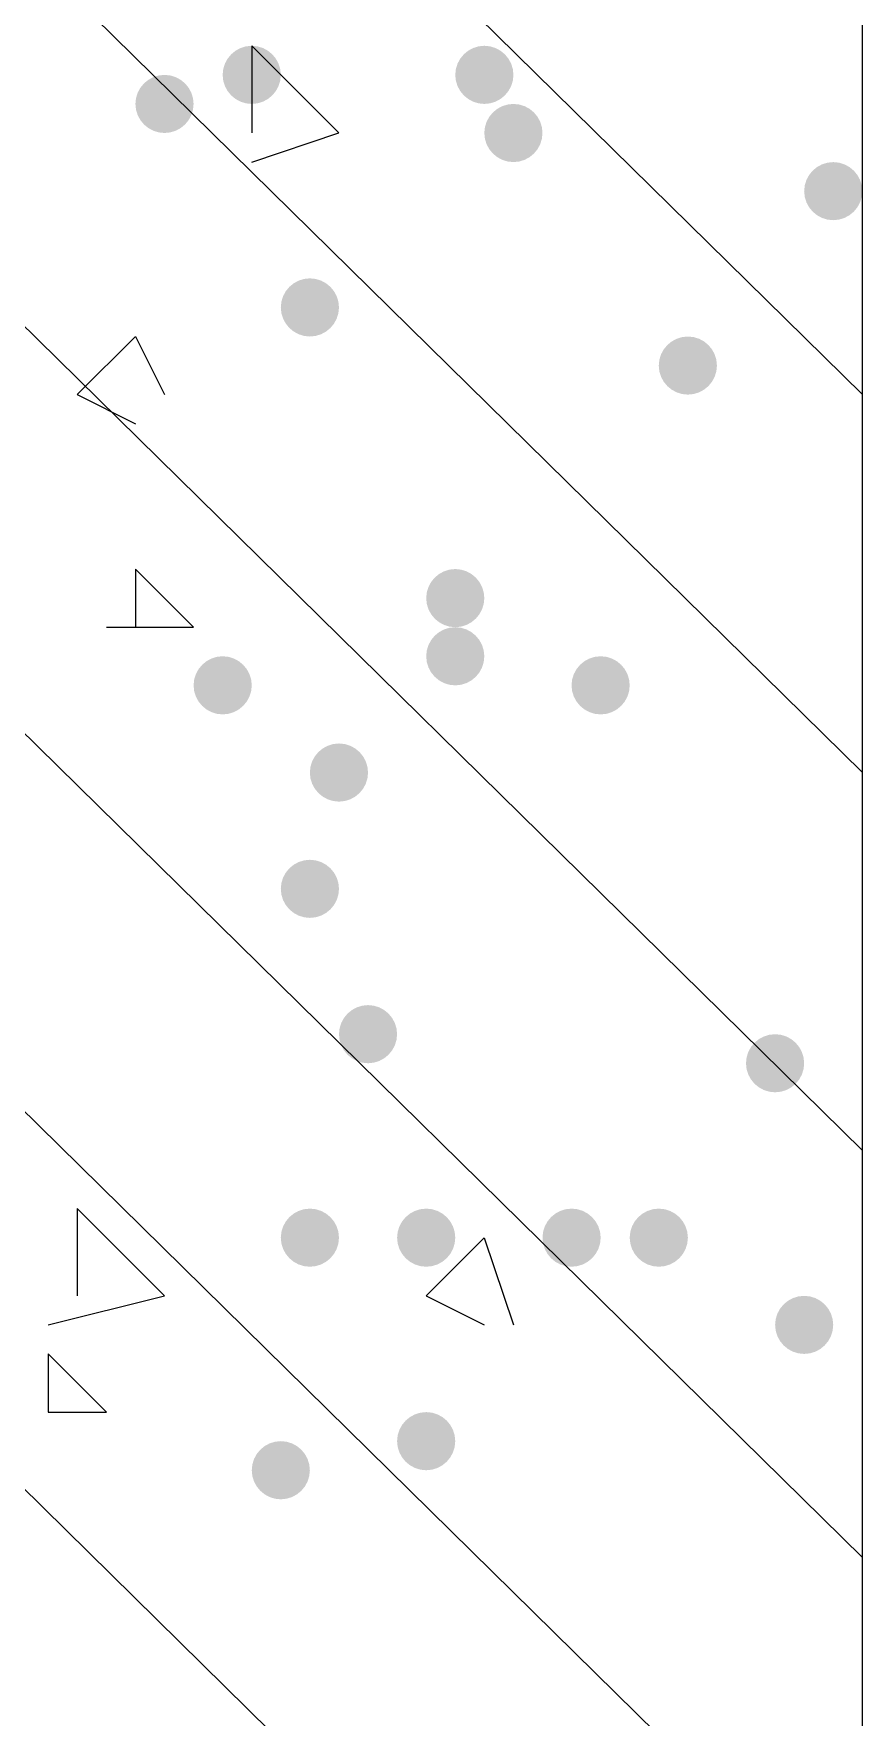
# Model space of a CAD drawing. Header units: inches. Extents: x 11 to 286, y 6 to 196.
# Drawn here: x 186.217 to 187.424, y 73.484 to 75.935 of the extents above; entities that cross this region are included whole.
import ezdxf

# ---------------------------------------------------------------- set-up
doc = ezdxf.new("R2010")
doc.units = ezdxf.units.IN
doc.header["$MEASUREMENT"] = 0
doc.layers.add('PDF_几何图形', color=7, linetype='Continuous')
doc.layers.add('PDF_实体填充', color=7, linetype='Continuous', true_color=0xffffff)

msp = doc.modelspace()

# ---------------------------------------------------------------- hatches: boundary and pattern name
at = {"layer": 'PDF_实体填充', "transparency": 33554559}
h = msp.add_hatch(color=7, dxfattribs=at)
edge = h.paths.add_edge_path(flags=0)
edge.add_spline(control_points=[(186.5771, 75.8754), (186.5771, 75.8522), (186.5581, 75.8331), (186.5348, 75.8331)], knot_values=[0, 0, 0, 0, 1, 1, 1, 1], degree=3, periodic=0)
edge.add_spline(control_points=[(186.5348, 75.8331), (186.5115, 75.8331), (186.4924, 75.8522), (186.4924, 75.8754)], knot_values=[0, 0, 0, 0, 1, 1, 1, 1], degree=3, periodic=0)
edge.add_line((186.4924, 75.8754), (186.4924, 75.8754))
edge.add_spline(control_points=[(186.4924, 75.8754), (186.4924, 75.8987), (186.5115, 75.9178), (186.5348, 75.9178)], knot_values=[0, 0, 0, 0, 1, 1, 1, 1], degree=3, periodic=0)
edge.add_spline(control_points=[(186.5348, 75.9178), (186.5581, 75.9178), (186.5771, 75.8987), (186.5771, 75.8754)], knot_values=[0, 0, 0, 0, 1, 1, 1, 1], degree=3, periodic=0)
edge.add_line((186.5771, 75.8754), (186.5771, 75.8754))
edge.add_line((186.5771, 75.8754), (186.5771, 75.8754))
h = msp.add_hatch(color=7, dxfattribs=at)
edge = h.paths.add_edge_path(flags=0)
edge.add_spline(control_points=[(186.9158, 75.8754), (186.9158, 75.8522), (186.8967, 75.8331), (186.8734, 75.8331)], knot_values=[0, 0, 0, 0, 1, 1, 1, 1], degree=3, periodic=0)
edge.add_spline(control_points=[(186.8734, 75.8331), (186.8502, 75.8331), (186.8311, 75.8522), (186.8311, 75.8754)], knot_values=[0, 0, 0, 0, 1, 1, 1, 1], degree=3, periodic=0)
edge.add_line((186.8311, 75.8754), (186.8311, 75.8754))
edge.add_spline(control_points=[(186.8311, 75.8754), (186.8311, 75.8987), (186.8502, 75.9178), (186.8734, 75.9178)], knot_values=[0, 0, 0, 0, 1, 1, 1, 1], degree=3, periodic=0)
edge.add_spline(control_points=[(186.8734, 75.9178), (186.8967, 75.9178), (186.9158, 75.8987), (186.9158, 75.8754)], knot_values=[0, 0, 0, 0, 1, 1, 1, 1], degree=3, periodic=0)
edge.add_line((186.9158, 75.8754), (186.9158, 75.8754))
edge.add_line((186.9158, 75.8754), (186.9158, 75.8754))
h = msp.add_hatch(color=7, dxfattribs=at)
edge = h.paths.add_edge_path(flags=0)
edge.add_spline(control_points=[(186.4501, 75.8331), (186.4501, 75.8098), (186.4311, 75.7908), (186.4078, 75.7908)], knot_values=[0, 0, 0, 0, 1, 1, 1, 1], degree=3, periodic=0)
edge.add_spline(control_points=[(186.4078, 75.7908), (186.3845, 75.7908), (186.3654, 75.8098), (186.3654, 75.8331)], knot_values=[0, 0, 0, 0, 1, 1, 1, 1], degree=3, periodic=0)
edge.add_line((186.3654, 75.8331), (186.3654, 75.8331))
edge.add_spline(control_points=[(186.3654, 75.8331), (186.3654, 75.8564), (186.3845, 75.8754), (186.4078, 75.8754)], knot_values=[0, 0, 0, 0, 1, 1, 1, 1], degree=3, periodic=0)
edge.add_spline(control_points=[(186.4078, 75.8754), (186.4311, 75.8754), (186.4501, 75.8564), (186.4501, 75.8331)], knot_values=[0, 0, 0, 0, 1, 1, 1, 1], degree=3, periodic=0)
edge.add_line((186.4501, 75.8331), (186.4501, 75.8331))
edge.add_line((186.4501, 75.8331), (186.4501, 75.8331))
h = msp.add_hatch(color=7, dxfattribs=at)
edge = h.paths.add_edge_path(flags=0)
edge.add_spline(control_points=[(186.9581, 75.7908), (186.9581, 75.7675), (186.9391, 75.7484), (186.9158, 75.7484)], knot_values=[0, 0, 0, 0, 1, 1, 1, 1], degree=3, periodic=0)
edge.add_spline(control_points=[(186.9158, 75.7484), (186.8925, 75.7484), (186.8734, 75.7675), (186.8734, 75.7908)], knot_values=[0, 0, 0, 0, 1, 1, 1, 1], degree=3, periodic=0)
edge.add_line((186.8734, 75.7908), (186.8734, 75.7908))
edge.add_spline(control_points=[(186.8734, 75.7908), (186.8734, 75.8141), (186.8925, 75.8331), (186.9158, 75.8331)], knot_values=[0, 0, 0, 0, 1, 1, 1, 1], degree=3, periodic=0)
edge.add_spline(control_points=[(186.9158, 75.8331), (186.9391, 75.8331), (186.9581, 75.8141), (186.9581, 75.7908)], knot_values=[0, 0, 0, 0, 1, 1, 1, 1], degree=3, periodic=0)
edge.add_line((186.9581, 75.7908), (186.9581, 75.7908))
edge.add_line((186.9581, 75.7908), (186.9581, 75.7908))
h = msp.add_hatch(color=7, dxfattribs=at)
edge = h.paths.add_edge_path(flags=0)
edge.add_spline(control_points=[(187.4238, 75.7061), (187.4238, 75.6828), (187.4047, 75.6638), (187.3814, 75.6638)], knot_values=[0, 0, 0, 0, 1, 1, 1, 1], degree=3, periodic=0)
edge.add_spline(control_points=[(187.3814, 75.6638), (187.3582, 75.6638), (187.3391, 75.6828), (187.3391, 75.7061)], knot_values=[0, 0, 0, 0, 1, 1, 1, 1], degree=3, periodic=0)
edge.add_line((187.3391, 75.7061), (187.3391, 75.7061))
edge.add_spline(control_points=[(187.3391, 75.7061), (187.3391, 75.7294), (187.3582, 75.7484), (187.3814, 75.7484)], knot_values=[0, 0, 0, 0, 1, 1, 1, 1], degree=3, periodic=0)
edge.add_spline(control_points=[(187.3814, 75.7484), (187.4047, 75.7484), (187.4238, 75.7294), (187.4238, 75.7061)], knot_values=[0, 0, 0, 0, 1, 1, 1, 1], degree=3, periodic=0)
edge.add_line((187.4238, 75.7061), (187.4238, 75.7061))
edge.add_line((187.4238, 75.7061), (187.4238, 75.7061))
h = msp.add_hatch(color=7, dxfattribs=at)
edge = h.paths.add_edge_path(flags=0)
edge.add_spline(control_points=[(186.6618, 75.5368), (186.6618, 75.5135), (186.6427, 75.4944), (186.6194, 75.4944)], knot_values=[0, 0, 0, 0, 1, 1, 1, 1], degree=3, periodic=0)
edge.add_spline(control_points=[(186.6194, 75.4944), (186.5962, 75.4944), (186.5771, 75.5135), (186.5771, 75.5368)], knot_values=[0, 0, 0, 0, 1, 1, 1, 1], degree=3, periodic=0)
edge.add_line((186.5771, 75.5368), (186.5771, 75.5368))
edge.add_spline(control_points=[(186.5771, 75.5368), (186.5771, 75.5601), (186.5962, 75.5791), (186.6194, 75.5791)], knot_values=[0, 0, 0, 0, 1, 1, 1, 1], degree=3, periodic=0)
edge.add_spline(control_points=[(186.6194, 75.5791), (186.6427, 75.5791), (186.6618, 75.5601), (186.6618, 75.5368)], knot_values=[0, 0, 0, 0, 1, 1, 1, 1], degree=3, periodic=0)
edge.add_line((186.6618, 75.5368), (186.6618, 75.5368))
edge.add_line((186.6618, 75.5368), (186.6618, 75.5368))
h = msp.add_hatch(color=7, dxfattribs=at)
edge = h.paths.add_edge_path(flags=0)
edge.add_spline(control_points=[(187.2121, 75.4521), (187.2121, 75.4288), (187.1931, 75.4098), (187.1698, 75.4098)], knot_values=[0, 0, 0, 0, 1, 1, 1, 1], degree=3, periodic=0)
edge.add_spline(control_points=[(187.1698, 75.4098), (187.1465, 75.4098), (187.1274, 75.4288), (187.1274, 75.4521)], knot_values=[0, 0, 0, 0, 1, 1, 1, 1], degree=3, periodic=0)
edge.add_line((187.1274, 75.4521), (187.1274, 75.4521))
edge.add_spline(control_points=[(187.1274, 75.4521), (187.1274, 75.4754), (187.1465, 75.4944), (187.1698, 75.4944)], knot_values=[0, 0, 0, 0, 1, 1, 1, 1], degree=3, periodic=0)
edge.add_spline(control_points=[(187.1698, 75.4944), (187.1931, 75.4944), (187.2121, 75.4754), (187.2121, 75.4521)], knot_values=[0, 0, 0, 0, 1, 1, 1, 1], degree=3, periodic=0)
edge.add_line((187.2121, 75.4521), (187.2121, 75.4521))
edge.add_line((187.2121, 75.4521), (187.2121, 75.4521))
h = msp.add_hatch(color=7, dxfattribs=at)
edge = h.paths.add_edge_path(flags=0)
edge.add_spline(control_points=[(186.8734, 75.1134), (186.8734, 75.0902), (186.8544, 75.0711), (186.8311, 75.0711)], knot_values=[0, 0, 0, 0, 1, 1, 1, 1], degree=3, periodic=0)
edge.add_spline(control_points=[(186.8311, 75.0711), (186.8078, 75.0711), (186.7888, 75.0902), (186.7888, 75.1134)], knot_values=[0, 0, 0, 0, 1, 1, 1, 1], degree=3, periodic=0)
edge.add_line((186.7888, 75.1134), (186.7888, 75.1134))
edge.add_spline(control_points=[(186.7888, 75.1134), (186.7888, 75.1367), (186.8078, 75.1558), (186.8311, 75.1558)], knot_values=[0, 0, 0, 0, 1, 1, 1, 1], degree=3, periodic=0)
edge.add_spline(control_points=[(186.8311, 75.1558), (186.8544, 75.1558), (186.8734, 75.1367), (186.8734, 75.1134)], knot_values=[0, 0, 0, 0, 1, 1, 1, 1], degree=3, periodic=0)
edge.add_line((186.8734, 75.1134), (186.8734, 75.1134))
edge.add_line((186.8734, 75.1134), (186.8734, 75.1134))
h = msp.add_hatch(color=7, dxfattribs=at)
edge = h.paths.add_edge_path(flags=0)
edge.add_spline(control_points=[(186.8734, 75.0288), (186.8734, 75.0055), (186.8544, 74.9864), (186.8311, 74.9864)], knot_values=[0, 0, 0, 0, 1, 1, 1, 1], degree=3, periodic=0)
edge.add_spline(control_points=[(186.8311, 74.9864), (186.8078, 74.9864), (186.7888, 75.0055), (186.7888, 75.0288)], knot_values=[0, 0, 0, 0, 1, 1, 1, 1], degree=3, periodic=0)
edge.add_line((186.7888, 75.0288), (186.7888, 75.0288))
edge.add_spline(control_points=[(186.7888, 75.0288), (186.7888, 75.0521), (186.8078, 75.0711), (186.8311, 75.0711)], knot_values=[0, 0, 0, 0, 1, 1, 1, 1], degree=3, periodic=0)
edge.add_spline(control_points=[(186.8311, 75.0711), (186.8544, 75.0711), (186.8734, 75.0521), (186.8734, 75.0288)], knot_values=[0, 0, 0, 0, 1, 1, 1, 1], degree=3, periodic=0)
edge.add_line((186.8734, 75.0288), (186.8734, 75.0288))
edge.add_line((186.8734, 75.0288), (186.8734, 75.0288))
h = msp.add_hatch(color=7, dxfattribs=at)
edge = h.paths.add_edge_path(flags=0)
edge.add_spline(control_points=[(186.5348, 74.9864), (186.5348, 74.9632), (186.5157, 74.9441), (186.4924, 74.9441)], knot_values=[0, 0, 0, 0, 1, 1, 1, 1], degree=3, periodic=0)
edge.add_spline(control_points=[(186.4924, 74.9441), (186.4692, 74.9441), (186.4501, 74.9632), (186.4501, 74.9864)], knot_values=[0, 0, 0, 0, 1, 1, 1, 1], degree=3, periodic=0)
edge.add_line((186.4501, 74.9864), (186.4501, 74.9864))
edge.add_spline(control_points=[(186.4501, 74.9864), (186.4501, 75.0097), (186.4692, 75.0288), (186.4924, 75.0288)], knot_values=[0, 0, 0, 0, 1, 1, 1, 1], degree=3, periodic=0)
edge.add_spline(control_points=[(186.4924, 75.0288), (186.5157, 75.0288), (186.5348, 75.0097), (186.5348, 74.9864)], knot_values=[0, 0, 0, 0, 1, 1, 1, 1], degree=3, periodic=0)
edge.add_line((186.5348, 74.9864), (186.5348, 74.9864))
edge.add_line((186.5348, 74.9864), (186.5348, 74.9864))
h = msp.add_hatch(color=7, dxfattribs=at)
edge = h.paths.add_edge_path(flags=0)
edge.add_spline(control_points=[(187.0851, 74.9864), (187.0851, 74.9632), (187.0661, 74.9441), (187.0428, 74.9441)], knot_values=[0, 0, 0, 0, 1, 1, 1, 1], degree=3, periodic=0)
edge.add_spline(control_points=[(187.0428, 74.9441), (187.0195, 74.9441), (187.0004, 74.9632), (187.0004, 74.9864)], knot_values=[0, 0, 0, 0, 1, 1, 1, 1], degree=3, periodic=0)
edge.add_line((187.0004, 74.9864), (187.0004, 74.9864))
edge.add_spline(control_points=[(187.0004, 74.9864), (187.0004, 75.0097), (187.0195, 75.0288), (187.0428, 75.0288)], knot_values=[0, 0, 0, 0, 1, 1, 1, 1], degree=3, periodic=0)
edge.add_spline(control_points=[(187.0428, 75.0288), (187.0661, 75.0288), (187.0851, 75.0097), (187.0851, 74.9864)], knot_values=[0, 0, 0, 0, 1, 1, 1, 1], degree=3, periodic=0)
edge.add_line((187.0851, 74.9864), (187.0851, 74.9864))
edge.add_line((187.0851, 74.9864), (187.0851, 74.9864))
h = msp.add_hatch(color=7, dxfattribs=at)
edge = h.paths.add_edge_path(flags=0)
edge.add_spline(control_points=[(186.7041, 74.8594), (186.7041, 74.8362), (186.6851, 74.8171), (186.6618, 74.8171)], knot_values=[0, 0, 0, 0, 1, 1, 1, 1], degree=3, periodic=0)
edge.add_spline(control_points=[(186.6618, 74.8171), (186.6385, 74.8171), (186.6194, 74.8362), (186.6194, 74.8594)], knot_values=[0, 0, 0, 0, 1, 1, 1, 1], degree=3, periodic=0)
edge.add_line((186.6194, 74.8594), (186.6194, 74.8594))
edge.add_spline(control_points=[(186.6194, 74.8594), (186.6194, 74.8827), (186.6385, 74.9018), (186.6618, 74.9018)], knot_values=[0, 0, 0, 0, 1, 1, 1, 1], degree=3, periodic=0)
edge.add_spline(control_points=[(186.6618, 74.9018), (186.6851, 74.9018), (186.7041, 74.8827), (186.7041, 74.8594)], knot_values=[0, 0, 0, 0, 1, 1, 1, 1], degree=3, periodic=0)
edge.add_line((186.7041, 74.8594), (186.7041, 74.8594))
edge.add_line((186.7041, 74.8594), (186.7041, 74.8594))
h = msp.add_hatch(color=7, dxfattribs=at)
edge = h.paths.add_edge_path(flags=0)
edge.add_spline(control_points=[(186.6618, 74.6901), (186.6618, 74.6668), (186.6427, 74.6478), (186.6194, 74.6478)], knot_values=[0, 0, 0, 0, 1, 1, 1, 1], degree=3, periodic=0)
edge.add_spline(control_points=[(186.6194, 74.6478), (186.5962, 74.6478), (186.5771, 74.6668), (186.5771, 74.6901)], knot_values=[0, 0, 0, 0, 1, 1, 1, 1], degree=3, periodic=0)
edge.add_line((186.5771, 74.6901), (186.5771, 74.6901))
edge.add_spline(control_points=[(186.5771, 74.6901), (186.5771, 74.7134), (186.5962, 74.7324), (186.6194, 74.7324)], knot_values=[0, 0, 0, 0, 1, 1, 1, 1], degree=3, periodic=0)
edge.add_spline(control_points=[(186.6194, 74.7324), (186.6427, 74.7324), (186.6618, 74.7134), (186.6618, 74.6901)], knot_values=[0, 0, 0, 0, 1, 1, 1, 1], degree=3, periodic=0)
edge.add_line((186.6618, 74.6901), (186.6618, 74.6901))
edge.add_line((186.6618, 74.6901), (186.6618, 74.6901))
h = msp.add_hatch(color=7, dxfattribs=at)
edge = h.paths.add_edge_path(flags=0)
edge.add_spline(control_points=[(186.7464, 74.4784), (186.7464, 74.4552), (186.7274, 74.4361), (186.7041, 74.4361)], knot_values=[0, 0, 0, 0, 1, 1, 1, 1], degree=3, periodic=0)
edge.add_spline(control_points=[(186.7041, 74.4361), (186.6808, 74.4361), (186.6618, 74.4552), (186.6618, 74.4784)], knot_values=[0, 0, 0, 0, 1, 1, 1, 1], degree=3, periodic=0)
edge.add_line((186.6618, 74.4784), (186.6618, 74.4784))
edge.add_spline(control_points=[(186.6618, 74.4784), (186.6618, 74.5017), (186.6808, 74.5208), (186.7041, 74.5208)], knot_values=[0, 0, 0, 0, 1, 1, 1, 1], degree=3, periodic=0)
edge.add_spline(control_points=[(186.7041, 74.5208), (186.7274, 74.5208), (186.7464, 74.5017), (186.7464, 74.4784)], knot_values=[0, 0, 0, 0, 1, 1, 1, 1], degree=3, periodic=0)
edge.add_line((186.7464, 74.4784), (186.7464, 74.4784))
edge.add_line((186.7464, 74.4784), (186.7464, 74.4784))
h = msp.add_hatch(color=7, dxfattribs=at)
edge = h.paths.add_edge_path(flags=0)
edge.add_spline(control_points=[(187.3391, 74.4361), (187.3391, 74.4128), (187.3201, 74.3938), (187.2968, 74.3938)], knot_values=[0, 0, 0, 0, 1, 1, 1, 1], degree=3, periodic=0)
edge.add_spline(control_points=[(187.2968, 74.3938), (187.2735, 74.3938), (187.2544, 74.4128), (187.2544, 74.4361)], knot_values=[0, 0, 0, 0, 1, 1, 1, 1], degree=3, periodic=0)
edge.add_line((187.2544, 74.4361), (187.2544, 74.4361))
edge.add_spline(control_points=[(187.2544, 74.4361), (187.2544, 74.4594), (187.2735, 74.4784), (187.2968, 74.4784)], knot_values=[0, 0, 0, 0, 1, 1, 1, 1], degree=3, periodic=0)
edge.add_spline(control_points=[(187.2968, 74.4784), (187.3201, 74.4784), (187.3391, 74.4594), (187.3391, 74.4361)], knot_values=[0, 0, 0, 0, 1, 1, 1, 1], degree=3, periodic=0)
edge.add_line((187.3391, 74.4361), (187.3391, 74.4361))
edge.add_line((187.3391, 74.4361), (187.3391, 74.4361))
h = msp.add_hatch(color=7, dxfattribs=at)
edge = h.paths.add_edge_path(flags=0)
edge.add_spline(control_points=[(186.6618, 74.1821), (186.6618, 74.1588), (186.6427, 74.1398), (186.6194, 74.1398)], knot_values=[0, 0, 0, 0, 1, 1, 1, 1], degree=3, periodic=0)
edge.add_spline(control_points=[(186.6194, 74.1398), (186.5962, 74.1398), (186.5771, 74.1588), (186.5771, 74.1821)], knot_values=[0, 0, 0, 0, 1, 1, 1, 1], degree=3, periodic=0)
edge.add_line((186.5771, 74.1821), (186.5771, 74.1821))
edge.add_spline(control_points=[(186.5771, 74.1821), (186.5771, 74.2054), (186.5962, 74.2244), (186.6194, 74.2244)], knot_values=[0, 0, 0, 0, 1, 1, 1, 1], degree=3, periodic=0)
edge.add_spline(control_points=[(186.6194, 74.2244), (186.6427, 74.2244), (186.6618, 74.2054), (186.6618, 74.1821)], knot_values=[0, 0, 0, 0, 1, 1, 1, 1], degree=3, periodic=0)
edge.add_line((186.6618, 74.1821), (186.6618, 74.1821))
edge.add_line((186.6618, 74.1821), (186.6618, 74.1821))
h = msp.add_hatch(color=7, dxfattribs=at)
edge = h.paths.add_edge_path(flags=0)
edge.add_spline(control_points=[(186.8311, 74.1821), (186.8311, 74.1588), (186.8121, 74.1398), (186.7888, 74.1398)], knot_values=[0, 0, 0, 0, 1, 1, 1, 1], degree=3, periodic=0)
edge.add_spline(control_points=[(186.7888, 74.1398), (186.7655, 74.1398), (186.7464, 74.1588), (186.7464, 74.1821)], knot_values=[0, 0, 0, 0, 1, 1, 1, 1], degree=3, periodic=0)
edge.add_line((186.7464, 74.1821), (186.7464, 74.1821))
edge.add_spline(control_points=[(186.7464, 74.1821), (186.7464, 74.2054), (186.7655, 74.2244), (186.7888, 74.2244)], knot_values=[0, 0, 0, 0, 1, 1, 1, 1], degree=3, periodic=0)
edge.add_spline(control_points=[(186.7888, 74.2244), (186.8121, 74.2244), (186.8311, 74.2054), (186.8311, 74.1821)], knot_values=[0, 0, 0, 0, 1, 1, 1, 1], degree=3, periodic=0)
edge.add_line((186.8311, 74.1821), (186.8311, 74.1821))
edge.add_line((186.8311, 74.1821), (186.8311, 74.1821))
h = msp.add_hatch(color=7, dxfattribs=at)
edge = h.paths.add_edge_path(flags=0)
edge.add_spline(control_points=[(187.0428, 74.1821), (187.0428, 74.1588), (187.0237, 74.1398), (187.0004, 74.1398)], knot_values=[0, 0, 0, 0, 1, 1, 1, 1], degree=3, periodic=0)
edge.add_spline(control_points=[(187.0004, 74.1398), (186.9772, 74.1398), (186.9581, 74.1588), (186.9581, 74.1821)], knot_values=[0, 0, 0, 0, 1, 1, 1, 1], degree=3, periodic=0)
edge.add_line((186.9581, 74.1821), (186.9581, 74.1821))
edge.add_spline(control_points=[(186.9581, 74.1821), (186.9581, 74.2054), (186.9772, 74.2244), (187.0004, 74.2244)], knot_values=[0, 0, 0, 0, 1, 1, 1, 1], degree=3, periodic=0)
edge.add_spline(control_points=[(187.0004, 74.2244), (187.0237, 74.2244), (187.0428, 74.2054), (187.0428, 74.1821)], knot_values=[0, 0, 0, 0, 1, 1, 1, 1], degree=3, periodic=0)
edge.add_line((187.0428, 74.1821), (187.0428, 74.1821))
edge.add_line((187.0428, 74.1821), (187.0428, 74.1821))
h = msp.add_hatch(color=7, dxfattribs=at)
edge = h.paths.add_edge_path(flags=0)
edge.add_spline(control_points=[(187.1698, 74.1821), (187.1698, 74.1588), (187.1507, 74.1398), (187.1274, 74.1398)], knot_values=[0, 0, 0, 0, 1, 1, 1, 1], degree=3, periodic=0)
edge.add_spline(control_points=[(187.1274, 74.1398), (187.1042, 74.1398), (187.0851, 74.1588), (187.0851, 74.1821)], knot_values=[0, 0, 0, 0, 1, 1, 1, 1], degree=3, periodic=0)
edge.add_line((187.0851, 74.1821), (187.0851, 74.1821))
edge.add_spline(control_points=[(187.0851, 74.1821), (187.0851, 74.2054), (187.1042, 74.2244), (187.1274, 74.2244)], knot_values=[0, 0, 0, 0, 1, 1, 1, 1], degree=3, periodic=0)
edge.add_spline(control_points=[(187.1274, 74.2244), (187.1507, 74.2244), (187.1698, 74.2054), (187.1698, 74.1821)], knot_values=[0, 0, 0, 0, 1, 1, 1, 1], degree=3, periodic=0)
edge.add_line((187.1698, 74.1821), (187.1698, 74.1821))
edge.add_line((187.1698, 74.1821), (187.1698, 74.1821))
h = msp.add_hatch(color=7, dxfattribs=at)
edge = h.paths.add_edge_path(flags=0)
edge.add_spline(control_points=[(187.3814, 74.0551), (187.3814, 74.0318), (187.3624, 74.0128), (187.3391, 74.0128)], knot_values=[0, 0, 0, 0, 1, 1, 1, 1], degree=3, periodic=0)
edge.add_spline(control_points=[(187.3391, 74.0128), (187.3158, 74.0128), (187.2968, 74.0318), (187.2968, 74.0551)], knot_values=[0, 0, 0, 0, 1, 1, 1, 1], degree=3, periodic=0)
edge.add_line((187.2968, 74.0551), (187.2968, 74.0551))
edge.add_spline(control_points=[(187.2968, 74.0551), (187.2968, 74.0784), (187.3158, 74.0974), (187.3391, 74.0974)], knot_values=[0, 0, 0, 0, 1, 1, 1, 1], degree=3, periodic=0)
edge.add_spline(control_points=[(187.3391, 74.0974), (187.3624, 74.0974), (187.3814, 74.0784), (187.3814, 74.0551)], knot_values=[0, 0, 0, 0, 1, 1, 1, 1], degree=3, periodic=0)
edge.add_line((187.3814, 74.0551), (187.3814, 74.0551))
edge.add_line((187.3814, 74.0551), (187.3814, 74.0551))
h = msp.add_hatch(color=7, dxfattribs=at)
edge = h.paths.add_edge_path(flags=0)
edge.add_spline(control_points=[(186.8311, 73.8858), (186.8311, 73.8625), (186.8121, 73.8434), (186.7888, 73.8434)], knot_values=[0, 0, 0, 0, 1, 1, 1, 1], degree=3, periodic=0)
edge.add_spline(control_points=[(186.7888, 73.8434), (186.7655, 73.8434), (186.7464, 73.8625), (186.7464, 73.8858)], knot_values=[0, 0, 0, 0, 1, 1, 1, 1], degree=3, periodic=0)
edge.add_line((186.7464, 73.8858), (186.7464, 73.8858))
edge.add_spline(control_points=[(186.7464, 73.8858), (186.7464, 73.9091), (186.7655, 73.9281), (186.7888, 73.9281)], knot_values=[0, 0, 0, 0, 1, 1, 1, 1], degree=3, periodic=0)
edge.add_spline(control_points=[(186.7888, 73.9281), (186.8121, 73.9281), (186.8311, 73.9091), (186.8311, 73.8858)], knot_values=[0, 0, 0, 0, 1, 1, 1, 1], degree=3, periodic=0)
edge.add_line((186.8311, 73.8858), (186.8311, 73.8858))
edge.add_line((186.8311, 73.8858), (186.8311, 73.8858))
h = msp.add_hatch(color=7, dxfattribs=at)
edge = h.paths.add_edge_path(flags=0)
edge.add_spline(control_points=[(186.6194, 73.8434), (186.6194, 73.8202), (186.6004, 73.8011), (186.5771, 73.8011)], knot_values=[0, 0, 0, 0, 1, 1, 1, 1], degree=3, periodic=0)
edge.add_spline(control_points=[(186.5771, 73.8011), (186.5538, 73.8011), (186.5348, 73.8202), (186.5348, 73.8434)], knot_values=[0, 0, 0, 0, 1, 1, 1, 1], degree=3, periodic=0)
edge.add_line((186.5348, 73.8434), (186.5348, 73.8434))
edge.add_spline(control_points=[(186.5348, 73.8434), (186.5348, 73.8667), (186.5538, 73.8858), (186.5771, 73.8858)], knot_values=[0, 0, 0, 0, 1, 1, 1, 1], degree=3, periodic=0)
edge.add_spline(control_points=[(186.5771, 73.8858), (186.6004, 73.8858), (186.6194, 73.8667), (186.6194, 73.8434)], knot_values=[0, 0, 0, 0, 1, 1, 1, 1], degree=3, periodic=0)
edge.add_line((186.6194, 73.8434), (186.6194, 73.8434))
edge.add_line((186.6194, 73.8434), (186.6194, 73.8434))

# ---------------------------------------------------------------- linework, layer by layer
at = {"layer": 'PDF_几何图形'}
for p, q in [((187.4238, 68.0014), (187.4238, 107.3291)), ((184.8414, 77.9498), (187.4238, 75.4098)), ((184.8414, 77.3994), (187.4238, 74.8594)), ((184.8414, 76.8491), (187.4238, 74.3091)), ((184.8414, 76.2564), (187.4238, 73.7164)), ((186.5348, 75.9178), (186.6618, 75.7908)), ((186.5348, 75.9178), (186.5348, 75.7908)), ((186.5348, 75.7484), (186.6618, 75.7908)), ((184.8414, 75.7061), (187.4238, 73.1661)), ((186.3654, 75.4944), (186.2808, 75.4098)), ((186.3654, 75.4944), (186.4078, 75.4098)), ((186.2808, 75.4098), (186.3654, 75.3674)), ((184.8414, 75.1558), (187.4238, 72.6158)), ((186.3654, 75.1558), (186.4501, 75.0711)), ((186.3654, 75.1558), (186.3654, 75.0711)), ((186.3231, 75.0711), (186.4501, 75.0711)), ((186.2808, 74.2244), (186.4078, 74.0974)), ((186.2808, 74.2244), (186.2808, 74.0974)), ((186.8734, 74.1821), (186.7888, 74.0974)), ((186.8734, 74.1821), (186.9158, 74.0551)), ((186.2384, 74.0551), (186.4078, 74.0974)), ((186.7888, 74.0974), (186.8734, 74.0551)), ((186.2384, 74.0128), (186.3231, 73.9281)), ((186.2384, 74.0128), (186.2384, 73.9281)), ((186.2384, 73.9281), (186.3231, 73.9281))]:
    msp.add_line(p, q, dxfattribs=at)

doc.saveas('drawing.dxf')
